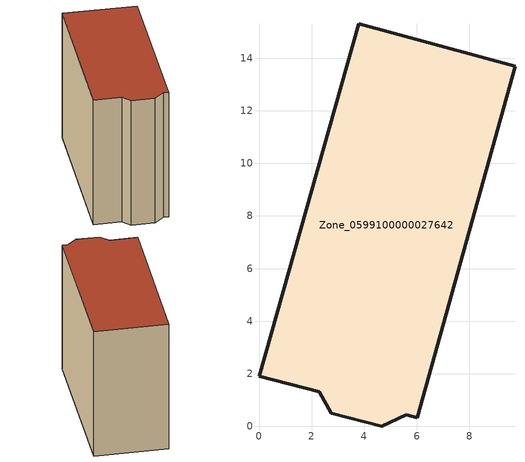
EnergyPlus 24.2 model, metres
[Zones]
Zone_0599100000027642
 floor ground (C_G): 3.79,15.31 9.73,13.68 6.01,0.32 5.6,0.44 4.66,0 2.74,0.51 2.29,1.32 0,1.92 z0
 wall outside (C_F): 9.73,13.68 3.79,15.31 0,1.92 2.29,1.32 2.74,0.51 4.66,0 5.6,0.44 6.01,0.32 9.73,13.68 z0:11.67
 roof outside (C_R): 6.01,0.32 9.73,13.68 3.79,15.31 0,1.92 2.29,1.32 2.74,0.51 4.66,0 5.6,0.44 z11.67
[BUILDING]
Pand.0599100000027642: North Axis=0; Terrain=City; Loads Convergence Tolerance Value=0.04; Temperature Convergence Tolerance Value=0.4; Solar Distribution=FullExterior; Maximum Number of Warmup Days=25; Minimum Number of Warmup Days=1
[Site:Location]
Rotterdam.The.Hague.AP_ZH_NLD Design_Conditions: Latitude=51.96; Longitude=4.45; Time Zone=1; Elevation=-4.5
[SITE:GROUNDTEMPERATURE:BUILDINGSURFACE]
18, 18, 18, 18, 18, 18, 18, 18, 18, 18, 18, 18
[MATERIAL] Thermal Absorptance=0.9; Solar Absorptance=0.7; Visible Absorptance=0.7
Name | Roughness | Thickness | Conductivity | Density | Specific Heat
G.TI.1946 | MediumSmooth | 0.15 | 1 | 540 | 1210
F.TI.1946 | Rough | 0.3 | 0.857143 | 1920 | 840
R.TI.1946 | MediumRough | 0.2 | 0.1 | 1500 | 1000
[CONSTRUCTION]
C_G: G.TI.1946
C_F: F.TI.1946
C_R: R.TI.1946
[ZONE]
Zone_0599100000027642: Type=1; Multiplier=1; Ceiling Height=Autocalculate; Volume=Autocalculate; Floor Area=autocalculate; Part of Total Floor Area=Yes
[ZONEINFILTRATION:DESIGNFLOWRATE]
Infil_Zone_0599100000027642: Zone or ZoneList or Space or SpaceList=Zone_0599100000027642; Schedule=AlwaysOn; Design Flow Rate Calculation Method=Flow/Area; Flow Rate per Floor Area=0.003; Constant Term Coefficient=1; Temperature Term Coefficient=0; Velocity Term Coefficient=0; Velocity Squared Term Coefficient=0
[HVACTEMPLATE:ZONE:IDEALLOADSAIRSYSTEM]
Zone_0599100000027642: Maximum Heating Supply Air Temperature=50; Minimum Cooling Supply Air Temperature=13; Maximum Heating Supply Air Humidity Ratio=0.0156; Minimum Cooling Supply Air Humidity Ratio=0.0077; Heating Limit=NoLimit; Cooling Limit=NoLimit; Dehumidification Control Type=ConstantSensibleHeatRatio; Cooling Sensible Heat Ratio=0.7; Dehumidification Setpoint=60; Humidification Control Type=None; Humidification Setpoint=30; Outdoor Air Method=None; Outdoor Air Flow Rate per Person=0.00944; Outdoor Air Flow Rate per Zone Floor Area=0; Outdoor Air Flow Rate per Zone=0; Demand Controlled Ventilation Type=None; Outdoor Air Economizer Type=NoEconomizer; Heat Recovery Type=None; Sensible Heat Recovery Effectiveness=0.7; Latent Heat Recovery Effectiveness=0.65
[ZONECONTROL:THERMOSTAT]
ThermostatControl_Zone_0599100000027642: Zone or ZoneList=Zone_0599100000027642; Control Type Schedule=DualSetpointControlType; Control 1=Thermostat_Zone_0599100000027642; Temperature Difference Between Cutout And Setpoint=0
[THERMOSTATSETPOINT:DUALSETPOINT]
Thermostat_Zone_0599100000027642: Heating Setpoint Temperature Schedule=HeatingSetpoint_Zone_0599100000027642; Cooling Setpoint Temperature Schedule=CoolingSetpoint_Zone_0599100000027642
[SCHEDULE:COMPACT]
HeatingSetpoint_Zone_0599100000027642: Through: 12/31, For: AllDays, Until: 24:00, 21
CoolingSetpoint_Zone_0599100000027642: Through: 12/31, For: AllDays, Until: 24:00, 24
DualSetpointControlType: Through: 12/31, For: AllDays, Until: 24:00, 4
AlwaysOn: Through: 12/31, For: AllDays, Until: 24:00, 1
